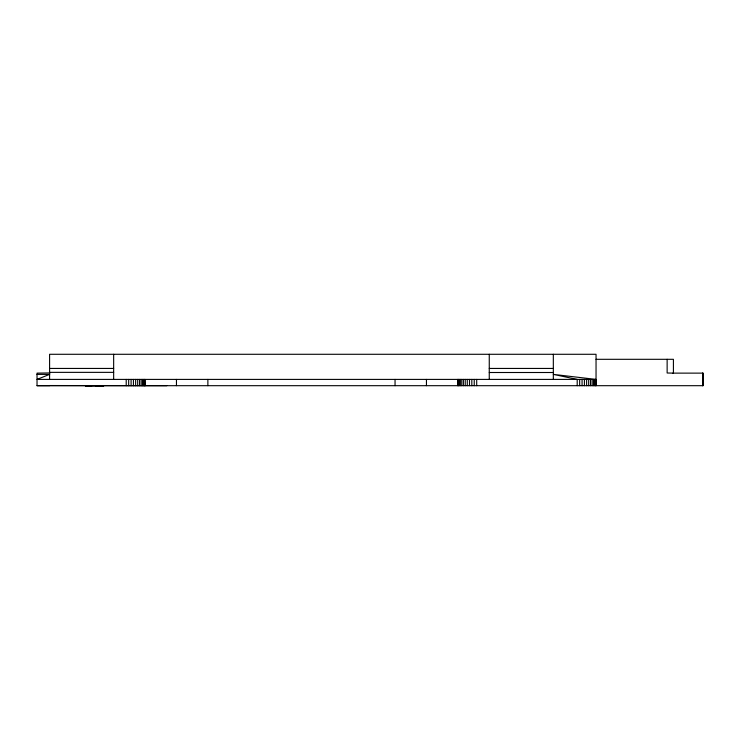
<?xml version="1.0" encoding="UTF-8"?>
<svg xmlns="http://www.w3.org/2000/svg" width="740" height="740" viewBox="0 0 740 740"><rect width="100%" height="100%" fill="white"/><g stroke="black" fill="none" stroke-linecap="round" stroke-linejoin="round"><path stroke-width="1.11" d="M126.216 385.688L126.216 379.407M128.677 385.688L128.677 379.407M131.091 385.688L131.091 379.407M133.431 385.688L133.431 379.407M135.642 385.688L135.642 379.407M137.686 385.688L137.686 379.407M139.546 385.688L139.546 379.407M141.164 385.688L141.164 379.407M142.533 385.688L142.533 379.407M143.625 385.688L143.625 379.407M144.42 385.688L144.42 379.407M144.901 385.688L144.901 379.407L145.059 385.688M458.023 385.688L458.023 379.407M458.504 385.688L458.504 379.407M459.29 385.688L459.29 379.407M460.382 385.688L460.382 379.407M461.751 385.688L461.751 379.407M463.379 385.688L463.379 379.407M465.229 385.688L465.229 379.407M467.282 385.688L467.282 379.407M469.493 385.688L469.493 379.407M471.824 385.688L471.824 379.407M474.238 385.688L474.238 379.407M476.699 385.688L476.699 379.407M577.2 385.688L577.2 379.407L553.326 374.385L596.042 379.407L37.028 379.407L37.028 373.127L49.589 372.942M579.66 385.688L579.66 379.407M582.075 385.688L582.075 379.407M584.406 385.688L584.406 379.407M586.616 385.688L586.616 379.407M588.67 385.688L588.67 379.407M590.52 385.688L590.52 379.407M592.148 385.688L592.148 379.407M593.517 385.688L593.517 379.407M594.609 385.688L594.609 379.407M595.395 385.688L595.395 379.407M595.876 385.688L595.876 379.407M49.589 372.988L49.589 374.385L37.028 379.407L37.028 385.688L702.972 385.688L703 373.127L672.882 373.127M49.589 385.688L37.028 385.688M102.583 385.716L103.979 385.697L85.803 385.697M99.225 385.679L103.674 385.697L95.478 385.707M102.749 385.697L99.317 385.707M596.042 359.307L673.418 359.307L673.418 373.127L667.138 373.006L667.138 359.307M49.589 368.437L113.655 368.437M489.26 368.437L553.326 368.437M49.589 372.359L113.655 372.359M489.26 372.507L553.326 372.507M37 374.385L49.589 374.385M89.808 385.679L85.137 385.688L92.075 385.67M166.787 385.688L49.617 385.531M85.858 385.697L86.515 385.697M87.329 385.614L101.769 385.632M702.945 373.127L702.945 385.688M702.686 373.127L702.686 385.688M596.042 385.688L596.042 354.284L49.589 354.284L49.589 379.407M553.326 354.284L553.326 379.407M489.26 354.284L489.26 379.407M457.857 379.407L457.857 385.688M426.453 379.407L426.453 385.688M395.049 379.407L395.049 385.688M207.875 379.407L207.875 385.688M176.462 379.407L176.462 385.688M113.655 354.284L113.655 379.407"/></g></svg>
